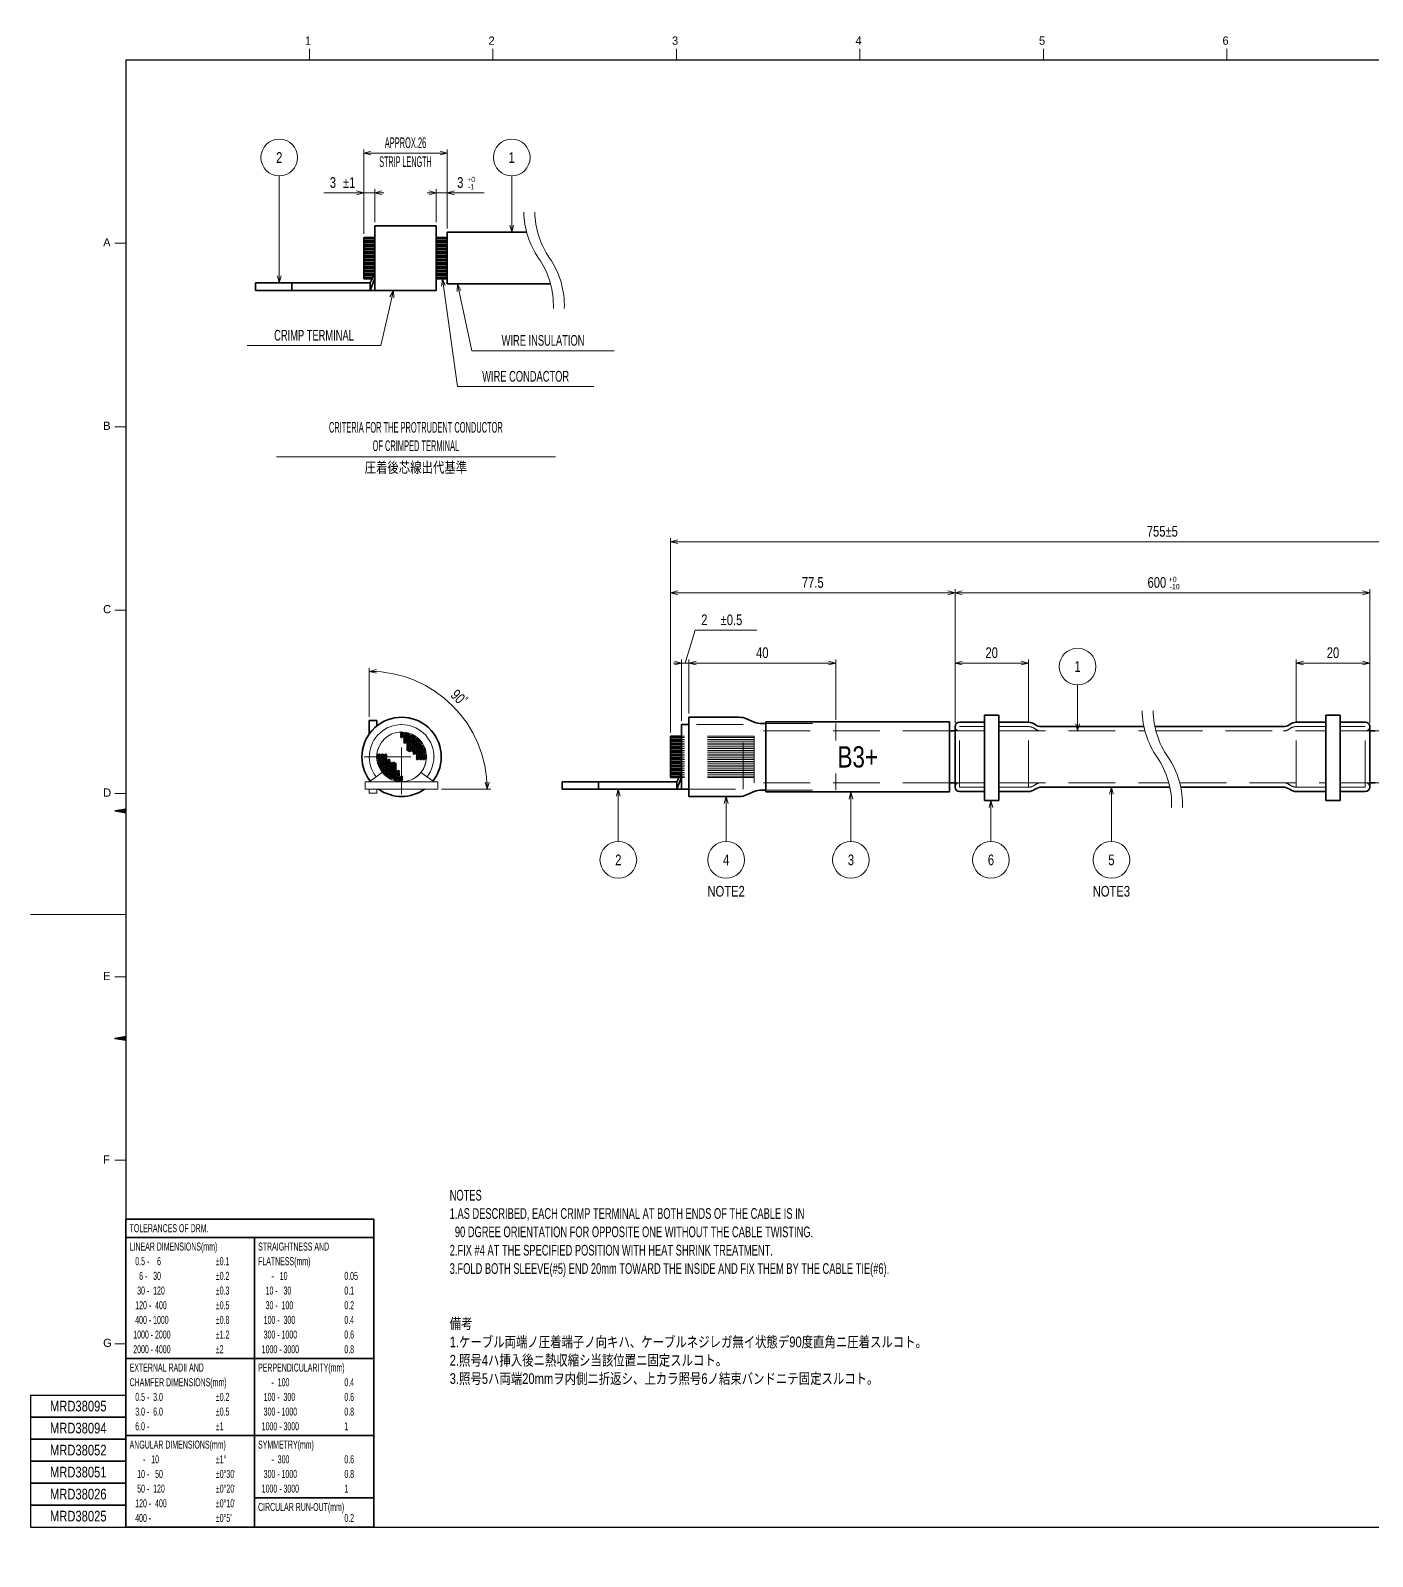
# Model space of a CAD drawing. Header units: millimetres. Extents: x 7 to 587, y 2 to 418.
# Drawn here: x 7 to 372.7, y 2 to 418 of the extents above; entities that cross this region are included whole.
import ezdxf
from ezdxf.enums import TextEntityAlignment as Align

# ---------------------------------------------------------------- set-up
doc = ezdxf.new("R2010")
doc.units = ezdxf.units.MM
doc.linetypes.add('DASHDOT', pattern=[25.3, 12.7, -6.3, 0, -6.3])
doc.linetypes.add('DASHED', pattern=[19, 12.7, -6.3])
for name, color, linetype in [('クロスチューブ', 7, 'Continuous'), ('ケーブル', 7, 'Continuous'), ('バルーン', 7, 'Continuous'), ('ワイヤーマーカ', 7, 'Continuous'), ('収縮チューブ', 7, 'Continuous'), ('図面枠C7M', 7, 'Continuous'), ('寸法', 7, 'Continuous'), ('端子', 7, 'Continuous'), ('表題、部品表', 7, 'Continuous')]:
    doc.layers.add(name, color=color, linetype=linetype)
doc.styles.add('HG丸ｺﾞｼｯｸM-PRO', font='')
doc.styles.get('HG丸ｺﾞｼｯｸM-PRO').set_extended_font_data('HG丸ｺﾞｼｯｸM-PRO')

# ---------------------------------------------------------------- blocks, each defined once
blk = doc.blocks.new('BLKF024')
at = {"layer": '図面枠C7M', "color": 3, "linetype": 'Continuous', "lineweight": 35}
for p, q in [((30.067393, 143.236108), (30.09438, 143.263095)), ((30.188706, 143.216), (30.264271, 143.291564)), ((30.310019, 143.195891), (30.434161, 143.320033)), ((30.431331, 143.175782), (30.604052, 143.348503)), ((30.552644, 143.155673), (30.773942, 143.376972)), ((30.673956, 143.135565), (30.943833, 143.405441)), ((30.795269, 143.115456), (31.113723, 143.43391)), ((30.916582, 143.095347), (31.283614, 143.462379)), ((31.037894, 143.075238), (31.453504, 143.490848)), ((31.159207, 143.05513), (31.623395, 143.519317)), ((31.280519, 143.035021), (31.793285, 143.547787)), ((31.401832, 143.014912), (31.963176, 143.576256)), ((31.523145, 142.994803), (32.133066, 143.604725)), ((31.644457, 142.974695), (32.302957, 143.633194)), ((31.76577, 142.954586), (32.472847, 143.661663)), ((31.887082, 142.934477), (32.642738, 143.690132)), ((32.008395, 142.914368), (32.812628, 143.718601)), ((32.129708, 142.894259), (32.982519, 143.747071)), ((32.25102, 142.874151), (33, 143.62313)), ((32.372333, 142.854042), (33, 143.481709)), ((32.493645, 142.833933), (33, 143.340288)), ((32.614958, 142.813824), (33, 143.198866)), ((32.736271, 142.793716), (33, 143.057445)), ((32.857583, 142.773607), (33, 142.916024)), ((32.978896, 142.753498), (33, 142.774602))]:
    blk.add_line(p, q, dxfattribs=at)
blk = doc.blocks.new('BLKF025')
at = {"layer": '図面枠C7M', "color": 3, "linetype": 'Continuous', "lineweight": 35}
for p, q in [((30.067393, 205.236108), (30.09438, 205.263095)), ((30.188706, 205.216), (30.264271, 205.291564)), ((30.310019, 205.195891), (30.434161, 205.320033)), ((30.431331, 205.175782), (30.604052, 205.348503)), ((30.552644, 205.155673), (30.773942, 205.376972)), ((30.673956, 205.135565), (30.943833, 205.405441)), ((30.795269, 205.115456), (31.113723, 205.43391)), ((30.916582, 205.095347), (31.283614, 205.462379)), ((31.037894, 205.075238), (31.453504, 205.490848)), ((31.159207, 205.05513), (31.623395, 205.519317)), ((31.280519, 205.035021), (31.793285, 205.547787)), ((31.401832, 205.014912), (31.963176, 205.576256)), ((31.523145, 204.994803), (32.133066, 205.604725)), ((31.644457, 204.974695), (32.302957, 205.633194)), ((31.76577, 204.954586), (32.472847, 205.661663)), ((31.887082, 204.934477), (32.642738, 205.690132)), ((32.008395, 204.914368), (32.812628, 205.718601)), ((32.129708, 204.894259), (32.982519, 205.747071)), ((32.25102, 204.874151), (33, 205.62313)), ((32.372333, 204.854042), (33, 205.481709)), ((32.493645, 204.833933), (33, 205.340288)), ((32.614958, 204.813824), (33, 205.198866)), ((32.736271, 204.793716), (33, 205.057445)), ((32.857583, 204.773607), (33, 204.916024)), ((32.978896, 204.753498), (33, 204.774602))]:
    blk.add_line(p, q, dxfattribs=at)
blk = doc.blocks.new('BLKF026')
at = {"layer": '図面枠C7M', "color": 4, "linetype": 'Continuous', "lineweight": 13}
for p, q in [((519.749617, 49.41693), (520.269705, 49.937017)), ((519.830546, 49.63928), (520.248506, 50.05724)), ((519.911475, 49.861631), (520.227307, 50.177463)), ((519.992404, 50.083981), (520.206109, 50.297686)), ((520.073333, 50.306331), (520.18491, 50.417909)), ((520.154262, 50.528681), (520.163712, 50.538131)), ((518.157871, 44.996757), (520.693675, 47.532561)), ((518.211969, 45.192276), (520.672477, 47.652784)), ((518.292898, 45.414626), (520.651278, 47.773006)), ((518.299292, 44.996757), (520.714874, 47.412338)), ((518.373827, 45.636976), (520.63008, 47.893229)), ((518.440714, 44.996757), (520.736072, 47.292115)), ((518.454756, 45.859327), (520.608881, 48.013452)), ((518.535684, 46.081677), (520.587682, 48.133675)), ((518.582135, 44.996757), (520.757271, 47.171892)), ((518.616613, 46.304027), (520.566484, 48.253898)), ((518.697542, 46.526377), (520.545285, 48.374121)), ((518.723556, 44.996757), (520.778469, 47.051669)), ((518.778471, 46.748727), (520.524087, 48.494343)), ((518.8594, 46.971078), (520.502888, 48.614566)), ((518.864978, 44.996757), (520.799668, 46.931447)), ((518.940329, 47.193428), (520.48169, 48.734789)), ((519.006399, 44.996757), (520.820866, 46.811224)), ((519.021258, 47.415778), (520.460491, 48.855012)), ((519.102186, 47.638128), (520.439293, 48.975235)), ((519.147821, 44.996757), (520.842065, 46.691001)), ((519.183115, 47.860479), (520.418094, 49.095457)), ((519.264044, 48.082829), (520.396896, 49.21568)), ((519.289242, 44.996757), (520.863263, 46.570778)), ((519.344973, 48.305179), (520.375697, 49.335903)), ((519.425902, 48.527529), (520.354499, 49.456126)), ((519.430663, 44.996757), (520.884462, 46.450555)), ((519.506831, 48.749879), (520.3333, 49.576349)), ((519.572085, 44.996757), (520.90566, 46.330332)), ((519.58776, 48.97223), (520.312102, 49.696572)), ((519.668689, 49.19458), (520.290903, 49.816794)), ((519.713506, 44.996757), (520.926859, 46.21011)), ((519.854927, 44.996757), (520.948057, 46.089887)), ((519.996349, 44.996757), (520.969256, 45.969664)), ((520.13777, 44.996757), (520.990455, 45.849441)), ((520.279191, 44.996757), (521.011653, 45.729218)), ((520.420613, 44.996757), (521.032852, 45.608995)), ((520.562034, 44.996757), (521.05405, 45.488773)), ((520.703455, 44.996757), (521.075249, 45.36855)), ((520.844877, 44.996757), (521.096447, 45.248327)), ((520.986298, 44.996757), (521.117646, 45.128104)), ((521.12772, 44.996757), (521.138844, 45.007881))]:
    blk.add_line(p, q, dxfattribs=at)
blk = doc.blocks.new('BLKF023')
at = {"layer": '図面枠C7M', "color": 4, "linetype": 'Continuous', "lineweight": 13}
for p, q in [((426, 410), (426, 418)), ((83, 413), (83, 410)), ((133, 413), (133, 410)), ((183, 413), (183, 410)), ((233, 413), (233, 410)), ((283, 413), (283, 410)), ((333, 413), (333, 410)), ((383, 413), (383, 410)), ((433, 413), (433, 410)), ((483, 413), (483, 410)), ((533, 413), (533, 410)), ((585, 393), (587, 393)), ((585, 386), (587, 386)), ((585, 379), (587, 379)), ((585, 372), (587, 372)), ((585, 365), (587, 365)), ((30, 360), (33, 360)), ((585, 358), (587, 358)), ((585, 351), (587, 351)), ((585, 344), (587, 344)), ((585, 337), (587, 337)), ((585, 330), (587, 330)), ((585, 323), (587, 323)), ((585, 316), (587, 316)), ((30, 310), (33, 310)), ((585, 309), (587, 309)), ((585, 302), (587, 302)), ((585, 295), (587, 295)), ((585, 288), (587, 288)), ((585, 281), (587, 281)), ((585, 274), (587, 274)), ((585, 267), (587, 267)), ((30, 260), (33, 260)), ((587, 260), (585, 260)), ((585, 253), (587, 253)), ((585, 246), (587, 246)), ((585, 239), (587, 239)), ((585, 232), (587, 232)), ((585, 225), (587, 225)), ((585, 218), (587, 218)), ((30, 210), (33, 210)), ((585, 211), (587, 211)), ((585, 204), (587, 204)), ((585, 197), (587, 197)), ((585, 190), (587, 190)), ((585, 183), (587, 183)), ((7, 177), (33, 177)), ((585, 176), (587, 176)), ((585, 169), (587, 169)), ((30, 160), (33, 160)), ((585, 162), (587, 162)), ((585, 155), (587, 155)), ((585, 148), (587, 148)), ((585, 141), (587, 141)), ((585, 134), (587, 134)), ((585, 127), (587, 127)), ((30, 110), (33, 110)), ((30, 60), (33, 60))]:
    blk.add_line(p, q, dxfattribs=at)
at = {"layer": '図面枠C7M', "color": 2, "linetype": 'Continuous', "lineweight": 25}
for p, q in [((33, 410), (587, 410)), ((33, 410), (33, 10)), ((587, 410), (587, 10)), ((7, 46), (7, 10)), ((7, 46), (33, 46)), ((7, 10), (587, 10))]:
    blk.add_line(p, q, dxfattribs=at)
at = {"layer": '図面枠C7M', "color": 3, "linetype": 'Continuous', "lineweight": 35}
for p, q in [((33, 205.75), (30, 205.25)), ((30, 205.25), (33, 204.75)), ((33, 143.75), (30, 143.25)), ((30, 143.25), (33, 142.75)), ((587, 111), (585, 111)), ((587, 106), (585, 106)), ((587, 101), (585, 101)), ((587, 96), (585, 96)), ((587, 91), (585, 91)), ((587, 86), (585, 86)), ((587, 81), (585, 81)), ((451, 76), (587, 76)), ((451, 76), (451, 10)), ((464, 56), (464, 76)), ((484, 56), (484, 76)), ((567, 56), (567, 76)), ((577, 56), (577, 76)), ((451, 71), (587, 71)), ((451, 66), (587, 66)), ((451, 61), (587, 61)), ((451, 56), (587, 56)), ((483, 56), (483, 25)), ((515, 56), (515, 10)), ((467.01, 51.56), (467.01, 46.69)), ((518.14, 45), (520.16, 50.55)), ((521.14, 45), (520.16, 50.55)), ((520.84, 52.4), (521.23, 53.5)), ((522.14, 45), (520.84, 52.4)), ((521.23, 53.5), (523.64, 53.5)), ((525.14, 45), (523.64, 53.5)), ((525.18, 53.5), (524.82, 52.51)), ((526.14, 45), (524.82, 52.51)), ((525.18, 53.5), (527.64, 53.5)), ((529.14, 45), (527.64, 53.5)), ((451, 46), (515, 46)), ((515, 42), (587, 42)), ((518.14, 45), (521.14, 45)), ((522.14, 45), (525.14, 45)), ((526.14, 45), (529.14, 45)), ((7, 40), (33, 40)), ((7, 34), (33, 34)), ((451, 36), (515, 36)), ((483, 30.5), (515, 30.5)), ((515, 33), (587, 33)), ((7, 28), (33, 28)), ((451, 25), (587, 25)), ((7, 22), (33, 22)), ((7, 16), (33, 16)), ((426, 2), (426, 10))]:
    blk.add_line(p, q, dxfattribs=at)
for name in ['BLKF025', 'BLKF024']:
    blk.add_blockref(name, (0, 0), dxfattribs=at)
at = {"layer": '図面枠C7M', "color": 4, "linetype": 'Continuous', "lineweight": 13}
blk.add_blockref('BLKF026', (0, 0), dxfattribs=at)
at = {"layer": '図面枠C7M', "color": 4, "linetype": 'Continuous', "lineweight": 13, "style": 'HG丸ｺﾞｼｯｸM-PRO'}
for s, height, width, p in [('1', 2.25, 1.003994, (81.79, 413.45)), ('2', 2.25, 1.003994, (131.79, 413.45)), ('3', 2.25, 1.003994, (181.79, 413.45)), ('4', 2.25, 1.003994, (231.79, 413.45)), ('5', 2.25, 1.003994, (281.79, 413.45)), ('6', 2.25, 1.003994, (331.79, 413.45)), ('7', 2.25, 1.003994, (381.79, 413.45)), ('8', 2.25, 1.003994, (431.8, 413.45)), ('9', 2.25, 1.003994, (481.8, 413.45)), ('10', 2.255, 1.003994, (530.4, 413.45)), ('A', 2.25, 1.002405, (26.79, 358.45)), ('B', 2.25, 1.004704, (26.79, 308.45)), ('D', 2.25, 1.002334, (26.79, 208.45)), ('E', 2.25, 1.001589, (26.79, 158.45)), ('F', 2.25, 0.998986, (26.79, 108.45)), ('G', 2.25, 1.003714, (26.79, 58.45))]:
    blk.add_text(s, height=height, dxfattribs=dict(at, width=width)).set_placement(p, align=Align.BOTTOM_LEFT)
at = {"layer": '図面枠C7M', "color": 3, "linetype": 'Continuous', "lineweight": 35, "style": 'HG丸ｺﾞｼｯｸM-PRO', "width": 1.001214}
blk.add_text('C', height=2.25, dxfattribs=at).set_placement((26.79, 258.45), align=Align.BOTTOM_LEFT)
at = {"layer": '図面枠C7M', "color": 4, "linetype": 'Continuous', "lineweight": 13, "style": 'HG丸ｺﾞｼｯｸM-PRO'}
for s, height, width, p in [('記号SYM.', 2.182, 0.69227, (458.03, 58.49)), ('日付 DATE', 2.182, 0.692507, (473.87, 58.58)), ('変更  REVISIONS', 2.5455, 0.887352, (528.85, 58.72)), ('変更者', 2.545, 0.887717, (572, 58.5)), ('承認者', 2.545, 0.887717, (582, 58.5)), ('承認 APPROVED', 2.1818, 0.863151, (465.21, 53.54)), ('調査 CHECKED', 2.182, 0.863174, (496.34, 53.67)), ('設計 DESIGNED', 2.1818, 0.862613, (465.61, 43.51)), ('製図 DRAWN', 2.182, 0.863099, (493.7, 43.65)), ('名称 TITLE', 2.182, 0.862489, (525.93, 39.77)), ('尺度 SCALE', 2.182, 0.862581, (461.78, 33.49)), ('日付 DATE', 1.818, 0.618255, (489.88, 33.09)), ('質量 WEIGHT', 1.818, 0.618812, (491.46, 27.55)), ('製番 PRD.NO.', 2.182, 0.863299, (464.29, 22.41)), ('図番 DRG.NO.', 2.182, 0.863083, (528.44, 22.73))]:
    blk.add_text(s, height=height, dxfattribs=dict(at, width=width)).set_placement(p, align=Align.MIDDLE_CENTER)
at = {"layer": '図面枠C7M', "color": 2, "linetype": 'Continuous', "lineweight": 25, "style": 'HG丸ｺﾞｼｯｸM-PRO', "width": 1.206081}
blk.add_text('森尾電機株式会社', height=4, dxfattribs=at).set_placement((558.72, 51.43), align=Align.MIDDLE_CENTER)
at = {"layer": '図面枠C7M', "color": 3, "linetype": 'Continuous', "lineweight": 35, "style": 'HG丸ｺﾞｼｯｸM-PRO', "width": 0.652197}
blk.add_text('MORIO DENKI CO., LTD.', height=2.9091, dxfattribs=at).set_placement((559.38, 45.36), align=Align.MIDDLE_CENTER)
blk = doc.blocks.new('BLKF028')
at = {"layer": 'クロスチューブ', "color": 3, "linetype": 'Continuous', "lineweight": 35}
for p, q in [((270.87, 231.32), (266.93, 231.32)), ((266.93, 231.32), (266.93, 208.13)), ((270.87, 208.13), (270.87, 231.32)), ((266.93, 208.13), (270.87, 208.13))]:
    blk.add_line(p, q, dxfattribs=at)
blk = doc.blocks.new('FXTIP_ARROW_S')
at = {"color": 0, "linetype": 'Continuous', "lineweight": -2}
for q in [(-1, 0), (-0.97, 0.26), (-0.97, -0.26)]:
    blk.add_line((0, 0), q, dxfattribs=at)
blk = doc.blocks.new('FXTIP_ARROW_E')
at = {"color": 0, "linetype": 'Continuous', "lineweight": -2}
for q in [(-1, 0), (-0.97, 0.26), (-0.97, -0.26)]:
    blk.add_line((0, 0), q, dxfattribs=at)
blk = doc.blocks.new('BLKF029')
at = {"layer": 'クロスチューブ', "color": 3, "linetype": 'Continuous', "lineweight": 35}
for p, q in [((359.93, 231.32), (363.87, 231.32)), ((359.93, 208.13), (359.93, 231.32)), ((363.87, 231.32), (363.87, 208.13)), ((363.87, 208.13), (359.93, 208.13))]:
    blk.add_line(p, q, dxfattribs=at)
blk = doc.blocks.new('BLKF032')
at = {"layer": 'ワイヤーマーカ', "color": 3, "linetype": 'Continuous', "lineweight": 35}
for p, q in [((207.4, 229.54), (207.4, 210.44)), ((257.4, 229.54), (207.4, 229.54)), ((257.4, 210.44), (257.4, 229.54)), ((257.4, 210.44), (207.4, 210.44))]:
    blk.add_line(p, q, dxfattribs=at)
at = {"layer": 'ワイヤーマーカ', "color": 3, "linetype": 'Continuous', "lineweight": 35, "style": 'HG丸ｺﾞｼｯｸM-PRO', "width": 0.782774}
blk.add_text('B3+', height=5.818, dxfattribs=at).set_placement((232.4, 219.99), align=Align.MIDDLE_CENTER)
blk = doc.blocks.new('BLKF033')
at = {"layer": '端子', "color": 3, "linetype": 'Continuous', "lineweight": 35}
for p, q in [((184.4, 211.19), (184.4, 228.79)), ((186.4, 228.79), (184.4, 228.79)), ((151.89, 211.19), (151.89, 213.22)), ((151.89, 213.22), (183.13, 213.22)), ((161.8, 211.19), (161.8, 213.22)), ((184.4, 215.76), (183.13, 213.22)), ((184.4, 214.49), (183.13, 211.19)), ((183.13, 211.19), (183.13, 213.22)), ((151.89, 211.19), (186.4, 211.19))]:
    blk.add_line(p, q, dxfattribs=at)
at = {"layer": '端子', "color": 4, "linetype": 'DASHED', "lineweight": 13}
for p, q in [((201.17, 228.79), (186.4, 228.79)), ((201.17, 211.19), (201.17, 228.79)), ((186.4, 211.19), (201.17, 211.19))]:
    blk.add_line(p, q, dxfattribs=at)
blk = doc.blocks.new('BLKF034')
at = {"layer": '収縮チューブ', "color": 3, "linetype": 'Continuous', "lineweight": 35}
for p, q in [((186.4, 209.19), (186.4, 230.79)), ((186.4, 230.79), (200.12, 230.79)), ((202.12, 230.37), (204.21, 229.46)), ((206.21, 229.04), (207.4, 229.04)), ((186.4, 209.19), (200.12, 209.19)), ((202.12, 209.61), (204.21, 210.52)), ((206.21, 210.94), (207.4, 210.94))]:
    blk.add_line(p, q, dxfattribs=at)
at = {"layer": '収縮チューブ', "color": 4, "linetype": 'DASHED', "lineweight": 13}
for p, q in [((207.4, 229.04), (226.4, 229.04)), ((226.4, 224.49), (226.4, 229.04)), ((226.4, 210.94), (226.4, 215.49)), ((207.4, 210.94), (226.4, 210.94))]:
    blk.add_line(p, q, dxfattribs=at)
at = {"layer": '収縮チューブ', "color": 3, "linetype": 'Continuous', "lineweight": 35}
for centre, start, end in [((200.12, 225.79), 66.3574, 90), ((206.21, 234.04), 246.3574, 270), ((200.12, 214.19), 270, 293.6426), ((206.21, 205.94), 90, 113.6426)]:
    blk.add_arc(centre, 5, start, end, dxfattribs=at)
blk = doc.blocks.new('BLKF038')
at = {"layer": '端子', "color": 4, "linetype": 'Continuous', "lineweight": 13}
for p, q in [((118.01, 213.22), (98.2, 213.22)), ((98.2, 211.19), (98.2, 213.22)), ((102.82, 215.76), (99.24, 213.22)), ((113.39, 215.76), (116.97, 213.22)), ((118.01, 211.19), (118.01, 213.22)), ((118.01, 211.19), (98.2, 211.19))]:
    blk.add_line(p, q, dxfattribs=at)
blk.add_circle((108.11, 219.99), 6.77, dxfattribs=at)
blk.add_arc((108.11, 219.99), 8.8, 322.1005, 217.8995, dxfattribs=at)
blk = doc.blocks.new('BLKF039')
at = {"layer": '端子', "color": 3, "linetype": 'Continuous', "lineweight": 35}
for p, q in [((99.31, 229.89), (101.34, 229.89)), ((99.31, 226.25), (99.31, 229.89)), ((101.34, 228.4), (101.34, 229.89)), ((101.54, 228.56), (101.34, 228.85))]:
    blk.add_line(p, q, dxfattribs=at)
at = {"layer": '端子', "color": 4, "linetype": 'Continuous', "lineweight": 13}
for p, q in [((99.31, 213.26), (99.31, 213.73)), ((99.31, 210.08), (99.31, 211.19)), ((99.31, 210.08), (101.34, 210.08)), ((101.34, 210.08), (101.34, 211.13))]:
    blk.add_line(p, q, dxfattribs=at)
at = {"layer": '端子', "color": 4, "linetype": 'DASHED', "lineweight": 13}
blk.add_circle((108.11, 219.99), 6.77, dxfattribs=at)
blk = doc.blocks.new('BLKF040')
at = {"layer": '端子', "color": 3, "linetype": 'Continuous', "lineweight": 35}
for p, q in [((100.79, 347.15), (100.79, 364.75)), ((117.55, 364.75), (100.79, 364.75)), ((117.55, 347.15), (117.55, 364.75)), ((100.79, 351.72), (99.52, 349.18)), ((100.79, 350.45), (99.52, 347.15)), ((68.27, 347.15), (68.27, 349.18)), ((68.27, 349.18), (99.52, 349.18)), ((68.27, 347.15), (117.55, 347.15)), ((78.18, 347.15), (78.18, 349.18)), ((99.52, 347.15), (99.52, 349.18))]:
    blk.add_line(p, q, dxfattribs=at)
blk = doc.blocks.new('BLKF055')
at = {"layer": 'ケーブル', "color": 3, "linetype": 'Continuous', "lineweight": 35}
for p, q in [((181.4, 214.34), (181.4, 225.64)), ((184.4, 225.64), (181.4, 225.64)), ((184.4, 225.24), (181.4, 225.24)), ((184.4, 224.74), (181.4, 224.74)), ((258.9, 227.04), (257.4, 227.04)), ((371.9, 227.04), (373.4, 227.04)), ((446.4, 225.64), (449.4, 225.64)), ((446.4, 225.24), (449.4, 225.24)), ((446.4, 224.74), (449.4, 224.74)), ((449.4, 214.34), (449.4, 225.64)), ((184.4, 224.24), (181.4, 224.24)), ((184.4, 223.74), (181.4, 223.74)), ((184.4, 223.24), (181.4, 223.24)), ((184.4, 222.74), (181.4, 222.74)), ((184.4, 222.24), (181.4, 222.24)), ((184.4, 221.74), (181.4, 221.74)), ((184.4, 221.24), (181.4, 221.24)), ((184.4, 220.74), (181.4, 220.74)), ((446.4, 224.24), (449.4, 224.24)), ((446.4, 223.74), (449.4, 223.74)), ((446.4, 223.24), (449.4, 223.24)), ((446.4, 222.74), (449.4, 222.74)), ((446.4, 222.24), (449.4, 222.24)), ((446.4, 221.74), (449.4, 221.74)), ((446.4, 221.24), (449.4, 221.24)), ((446.4, 220.74), (449.4, 220.74)), ((184.4, 220.24), (181.4, 220.24)), ((184.4, 219.74), (181.4, 219.74)), ((184.4, 219.24), (181.4, 219.24)), ((184.4, 218.74), (181.4, 218.74)), ((184.4, 218.24), (181.4, 218.24)), ((184.4, 217.74), (181.4, 217.74)), ((184.4, 217.24), (181.4, 217.24)), ((184.4, 216.74), (181.4, 216.74)), ((446.4, 220.24), (449.4, 220.24)), ((446.4, 219.74), (449.4, 219.74)), ((446.4, 219.24), (449.4, 219.24)), ((446.4, 218.74), (449.4, 218.74)), ((446.4, 218.24), (449.4, 218.24)), ((446.4, 217.74), (449.4, 217.74)), ((446.4, 217.24), (449.4, 217.24)), ((446.4, 216.74), (449.4, 216.74)), ((184.4, 216.24), (181.4, 216.24)), ((184.4, 215.74), (181.4, 215.74)), ((184.4, 215.24), (181.4, 215.24)), ((184.4, 214.74), (181.4, 214.74)), ((183.69, 214.34), (181.4, 214.34)), ((258.9, 212.94), (257.4, 212.94)), ((371.9, 212.94), (373.4, 212.94)), ((446.4, 216.24), (449.4, 216.24)), ((446.4, 215.74), (449.4, 215.74)), ((446.4, 215.24), (449.4, 215.24)), ((446.4, 214.74), (449.4, 214.74)), ((446.4, 214.34), (449.4, 214.34))]:
    blk.add_line(p, q, dxfattribs=at)
at = {"layer": 'ケーブル', "color": 4, "linetype": 'DASHED', "lineweight": 13}
for p, q in [((204.17, 225.64), (184.4, 225.64)), ((204.17, 225.24), (184.4, 225.24)), ((204.17, 224.74), (184.4, 224.74)), ((204.17, 212.94), (204.17, 227.04)), ((257.4, 227.04), (204.17, 227.04)), ((258.9, 227.04), (266.93, 227.04)), ((270.87, 227.04), (310.65, 227.04)), ((313.64, 227.04), (359.93, 227.04)), ((371.9, 227.04), (363.87, 227.04)), ((373.4, 227.04), (426.64, 227.04)), ((426.64, 212.94), (426.64, 227.04)), ((426.64, 225.64), (446.4, 225.64)), ((426.64, 225.24), (446.4, 225.24)), ((426.64, 224.74), (446.4, 224.74)), ((204.17, 224.24), (184.4, 224.24)), ((204.17, 223.74), (184.4, 223.74)), ((204.17, 223.24), (184.4, 223.24)), ((204.17, 222.74), (184.4, 222.74)), ((204.17, 222.24), (184.4, 222.24)), ((204.17, 221.74), (184.4, 221.74)), ((204.17, 221.24), (184.4, 221.24)), ((204.17, 220.74), (184.4, 220.74)), ((426.64, 224.24), (446.4, 224.24)), ((426.64, 223.74), (446.4, 223.74)), ((426.64, 223.24), (446.4, 223.24)), ((426.64, 222.74), (446.4, 222.74)), ((426.64, 222.24), (446.4, 222.24)), ((426.64, 221.74), (446.4, 221.74)), ((426.64, 221.24), (446.4, 221.24)), ((426.64, 220.74), (446.4, 220.74)), ((204.17, 220.24), (184.4, 220.24)), ((204.17, 219.74), (184.4, 219.74)), ((204.17, 219.24), (184.4, 219.24)), ((204.17, 218.74), (184.4, 218.74)), ((204.17, 218.24), (184.4, 218.24)), ((204.17, 217.74), (184.4, 217.74)), ((204.17, 217.24), (184.4, 217.24)), ((204.17, 216.74), (184.4, 216.74)), ((426.64, 220.24), (446.4, 220.24)), ((426.64, 219.74), (446.4, 219.74)), ((426.64, 219.24), (446.4, 219.24)), ((426.64, 218.74), (446.4, 218.74)), ((426.64, 218.24), (446.4, 218.24)), ((426.64, 217.74), (446.4, 217.74)), ((426.64, 217.24), (446.4, 217.24)), ((426.64, 216.74), (446.4, 216.74)), ((204.17, 214.34), (183.69, 214.34)), ((204.17, 216.24), (184.4, 216.24)), ((204.17, 215.74), (184.4, 215.74)), ((204.17, 215.24), (184.4, 215.24)), ((204.17, 214.74), (184.4, 214.74)), ((257.4, 212.94), (204.17, 212.94)), ((258.9, 212.94), (266.93, 212.94)), ((270.87, 212.94), (317.16, 212.94)), ((320.15, 212.94), (359.93, 212.94)), ((371.9, 212.94), (363.87, 212.94)), ((373.4, 212.94), (426.64, 212.94)), ((426.64, 216.24), (446.4, 216.24)), ((426.64, 215.74), (446.4, 215.74)), ((426.64, 215.24), (446.4, 215.24)), ((426.64, 214.74), (446.4, 214.74)), ((426.64, 214.34), (446.4, 214.34))]:
    blk.add_line(p, q, dxfattribs=at)
blk = doc.blocks.new('BLKF056')
at = {"layer": '図面枠C7M', "color": 3, "linetype": 'Continuous', "lineweight": 35}
for p, q in [((33, 94), (100.5, 94)), ((33, 94), (33, 10)), ((100.5, 10), (100.5, 94)), ((33, 89), (100.5, 89)), ((68, 10), (68, 89)), ((33, 56), (68, 56)), ((68, 56), (100.5, 56)), ((33, 35), (68, 35)), ((68, 35), (100.5, 35)), ((68, 18), (100.5, 18)), ((33, 10), (100.5, 10))]:
    blk.add_line(p, q, dxfattribs=at)
at = {"layer": '図面枠C7M', "color": 4, "linetype": 'Continuous', "lineweight": 13, "style": 'HG丸ｺﾞｼｯｸM-PRO'}
for s, height, width, p in [('TOLERANCES OF DRM.', 2.1818, 0.522208, (34, 91.5)), ('LINEAR DIMENSIONS(mm)', 2.1818, 0.521664, (34, 86.5)), ('STRAIGHTNESS AND', 2.1818, 0.521949, (69, 86.5)), (' 0.5 -    6', 2.1818, 0.524049, (35, 82.5)), ('±0.1', 2.182, 0.52198, (57.5, 82.5)), ('FLATNESS(mm)', 2.1818, 0.521994, (69, 82.5)), ('   6 -   30', 2.1818, 0.52397, (35, 78.5)), ('±0.2', 2.182, 0.52198, (57.5, 78.5)), ('     -   10', 2.1818, 0.524651, (70, 78.5)), ('0.05', 2.182, 0.52205, (92.5, 78.5)), ('  30 -  120', 2.1818, 0.522893, (35, 74.5)), ('±0.3', 2.182, 0.52198, (57.5, 74.5)), ('  10 -   30', 2.1818, 0.523391, (70, 74.5)), ('0.1', 2.182, 0.522424, (92.5, 74.5)), (' 120 -  400', 2.1818, 0.52246, (35, 70.5)), ('±0.5', 2.182, 0.52198, (57.5, 70.5)), ('  30 -  100', 2.1818, 0.522893, (70, 70.5)), ('0.2', 2.182, 0.522424, (92.5, 70.5)), (' 400 - 1000', 2.1818, 0.52208, (35, 66.5)), ('±0.8', 2.182, 0.52198, (57.5, 66.5)), (' 100 -  300', 2.1818, 0.52246, (70, 66.5)), ('0.4', 2.182, 0.522424, (92.5, 66.5)), ('1000 - 2000', 2.1818, 0.521744, (35, 62.5)), ('±1.2', 2.182, 0.52198, (57.5, 62.5)), (' 300 - 1000', 2.1818, 0.52208, (70, 62.5)), ('0.6', 2.182, 0.522424, (92.5, 62.5)), ('2000 - 4000', 2.1818, 0.521744, (35, 58.5)), ('±2', 2.182, 0.521216, (57.5, 58.5)), ('1000 - 3000', 2.1818, 0.521744, (70, 58.5)), ('0.8', 2.182, 0.522424, (92.5, 58.5)), ('EXTERNAL RADII AND', 2.1818, 0.522426, (34, 53.5)), ('PERPENDICULARITY(mm)', 2.1818, 0.521822, (69, 53.5)), ('CHAMFER DIMENSIONS(mm)', 2.1818, 0.521615, (34, 49.5)), ('     -  100', 2.1818, 0.52397, (70, 49.5)), ('0.4', 2.182, 0.522424, (92.5, 49.5)), (' 0.5 -  3.0', 2.1818, 0.523514, (35, 45.5)), ('±0.2', 2.182, 0.52198, (57.5, 45.5)), (' 100 -  300', 2.1818, 0.52246, (70, 45.5)), ('0.6', 2.182, 0.522424, (92.5, 45.5)), (' 3.0 -  6.0', 2.1818, 0.523514, (35, 41.5)), ('±0.5', 2.182, 0.52198, (57.5, 41.5)), (' 300 - 1000', 2.1818, 0.52208, (70, 41.5)), ('0.8', 2.182, 0.522424, (92.5, 41.5)), (' 6.0 -', 2.182, 0.523279, (35, 37.5)), ('±1', 2.182, 0.521216, (57.5, 37.5)), ('1000 - 3000', 2.1818, 0.521744, (70, 37.5)), ('1', 2.18, 0.521199, (92.5, 37.5)), ('ANGULAR DIMENSIONS(mm)', 2.1818, 0.521887, (34, 32.5)), ('SYMMETRY(mm)', 2.1818, 0.521222, (69, 32.5)), ('     -   10', 2.1818, 0.524651, (35, 28.5)), ('±1°', 2.182, 0.52122, (57.5, 28.5)), ('     -  300', 2.1818, 0.52397, (70, 28.5)), ('0.6', 2.182, 0.522424, (92.5, 28.5)), ('  10 -   50', 2.1818, 0.523391, (35, 24.5)), ("±0°30'", 2.182, 0.521679, (57.5, 24.5)), (' 300 - 1000', 2.1818, 0.52208, (70, 24.5)), ('0.8', 2.182, 0.522424, (92.5, 24.5)), ('  50 -  120', 2.1818, 0.522893, (35, 20.5)), ("±0°20'", 2.182, 0.521679, (57.5, 20.5)), ('1000 - 3000', 2.1818, 0.521744, (70, 20.5)), ('1', 2.18, 0.521199, (92.5, 20.5)), (' 120 -  400', 2.1818, 0.52246, (35, 16.5)), ("±0°10'", 2.182, 0.521679, (57.5, 16.5)), ('CIRCULAR RUN-OUT(mm)', 2.1818, 0.521639, (69, 15.5)), (' 400 -', 2.182, 0.52234, (35, 12.5)), ("±0°5'", 2.182, 0.521776, (57.5, 12.5)), ('0.2', 2.182, 0.522424, (92.5, 12.5))]:
    blk.add_text(s, height=height, dxfattribs=dict(at, width=width)).set_placement(p, align=Align.MIDDLE_LEFT)

msp = doc.modelspace()

# ---------------------------------------------------------------- linework, layer by layer
at = {"layer": 'クロスチューブ', "color": 3, "linetype": 'Continuous', "lineweight": 35}
for p, q in [((260.1, 229.44), (266.93, 229.44)), ((270.87, 229.44), (278.9, 229.44)), ((359.93, 229.44), (351.9, 229.44)), ((370.7, 229.44), (363.87, 229.44)), ((258.9, 211.74), (258.9, 228.24)), ((282.5, 228.24), (310.36, 228.24)), ((313.35, 228.24), (348.3, 228.24)), ((371.9, 211.74), (371.9, 228.24)), ((260.1, 210.54), (266.93, 210.54)), ((270.87, 210.54), (278.9, 210.54)), ((282.5, 211.74), (317.45, 211.74)), ((320.44, 211.74), (348.3, 211.74)), ((359.93, 210.54), (351.9, 210.54)), ((370.7, 210.54), (363.87, 210.54))]:
    msp.add_line(p, q, dxfattribs=at)
at = {"layer": 'クロスチューブ', "color": 4, "linetype": 'DASHED', "lineweight": 13}
for p, q in [((260.1, 211.74), (260.1, 228.24)), ((266.93, 228.24), (260.1, 228.24)), ((278.9, 228.24), (270.87, 228.24)), ((278.9, 211.74), (278.9, 228.24)), ((351.9, 211.74), (351.9, 228.24)), ((351.9, 228.24), (359.93, 228.24)), ((363.87, 228.24), (370.7, 228.24)), ((370.7, 211.74), (370.7, 228.24)), ((266.93, 211.74), (260.1, 211.74)), ((278.9, 211.74), (270.87, 211.74)), ((351.9, 211.74), (359.93, 211.74)), ((363.87, 211.74), (370.7, 211.74))]:
    msp.add_line(p, q, dxfattribs=at)
at = {"layer": 'クロスチューブ', "color": 4, "linetype": 'Continuous', "lineweight": 13}
for centre, start, end in [((164.12, 368.86), 180.8873, 214.6395), ((167.11, 368.86), 180.8873, 214.6395), ((126.76, 343.04), 357.8136, 34.6395), ((129.75, 343.04), 357.8136, 34.6395), ((332.59, 232.89), 180.8873, 214.6395), ((335.58, 232.89), 180.8873, 214.6395), ((295.22, 207.07), 357.8136, 34.6395), ((298.21, 207.07), 357.8136, 34.6395)]:
    msp.add_arc(centre, 22.71, start, end, dxfattribs=at)
at = {"layer": 'クロスチューブ', "color": 3, "linetype": 'Continuous', "lineweight": 35}
for centre, radius, start, end in [((260.1, 228.24), 1.2, 90, 180), ((278.9, 226.44), 3, 53.1301, 90), ((282.5, 231.24), 3, 233.1301, 270), ((348.3, 231.24), 3, 270, 306.8699), ((351.9, 226.44), 3, 90, 126.8699), ((370.7, 228.24), 1.2, 0, 90), ((260.1, 211.74), 1.2, 180, 270), ((278.9, 213.54), 3, 270, 306.8699), ((282.5, 208.74), 3, 90, 126.8699), ((348.3, 208.74), 3, 53.1301, 90), ((351.9, 213.54), 3, 233.1301, 270), ((370.7, 211.74), 1.2, 270, 0)]:
    msp.add_arc(centre, radius, start, end, dxfattribs=at)
at = {"layer": 'クロスチューブ', "color": 4, "linetype": 'DASHED', "lineweight": 13}
for centre, radius, start, end in [((260.1, 228.24), 1.2, 180, 270), ((278.9, 225.24), 3, 53.1301, 90), ((282.5, 230.04), 3, 233.1301, 270), ((348.3, 230.04), 3, 270, 306.8699), ((351.9, 225.24), 3, 90, 126.8699), ((370.7, 228.24), 1.2, 270, 0), ((260.1, 211.74), 1.2, 90, 180), ((278.9, 214.74), 3, 270, 306.8699), ((282.5, 209.94), 3, 90, 126.8699), ((348.3, 209.94), 3, 53.1301, 90), ((351.9, 214.74), 3, 233.1301, 270), ((370.7, 211.74), 1.2, 0, 90)]:
    msp.add_arc(centre, radius, start, end, dxfattribs=at)
at = {"layer": 'ケーブル', "color": 3, "linetype": 'Continuous', "lineweight": 35}
for p, q in [((120.55, 348.9), (120.55, 363)), ((142.18, 363), (120.55, 363)), ((97.79, 350.3), (97.79, 361.6)), ((100.79, 361.6), (97.79, 361.6)), ((100.79, 361.2), (97.79, 361.2)), ((100.79, 360.7), (97.79, 360.7)), ((100.79, 360.2), (97.79, 360.2)), ((100.79, 359.7), (97.79, 359.7)), ((100.79, 359.2), (97.79, 359.2)), ((100.79, 358.7), (97.79, 358.7)), ((100.79, 358.2), (97.79, 358.2)), ((120.55, 361.6), (117.55, 361.6)), ((120.55, 361.2), (117.55, 361.2)), ((120.55, 360.7), (117.55, 360.7)), ((120.55, 360.2), (117.55, 360.2)), ((120.55, 359.7), (117.55, 359.7)), ((120.55, 359.2), (117.55, 359.2)), ((120.55, 358.7), (117.55, 358.7)), ((120.55, 358.2), (117.55, 358.2)), ((100.79, 357.7), (97.79, 357.7)), ((100.79, 357.2), (97.79, 357.2)), ((100.79, 356.7), (97.79, 356.7)), ((100.79, 356.2), (97.79, 356.2)), ((100.79, 355.7), (97.79, 355.7)), ((100.79, 355.2), (97.79, 355.2)), ((100.79, 354.7), (97.79, 354.7)), ((100.79, 354.2), (97.79, 354.2)), ((100.79, 353.7), (97.79, 353.7)), ((120.55, 357.7), (117.55, 357.7)), ((120.55, 357.2), (117.55, 357.2)), ((120.55, 356.7), (117.55, 356.7)), ((120.55, 356.2), (117.55, 356.2)), ((120.55, 355.7), (117.55, 355.7)), ((120.55, 355.2), (117.55, 355.2)), ((120.55, 354.7), (117.55, 354.7)), ((120.55, 354.2), (117.55, 354.2)), ((120.55, 353.7), (117.55, 353.7)), ((100.79, 353.2), (97.79, 353.2)), ((100.79, 352.7), (97.79, 352.7)), ((100.79, 352.2), (97.79, 352.2)), ((100.79, 351.7), (97.79, 351.7)), ((100.53, 351.2), (97.79, 351.2)), ((100.28, 350.7), (97.79, 350.7)), ((100.08, 350.3), (97.79, 350.3)), ((120.55, 353.2), (117.55, 353.2)), ((120.55, 352.7), (117.55, 352.7)), ((120.55, 352.2), (117.55, 352.2)), ((120.55, 351.7), (117.55, 351.7)), ((120.55, 351.2), (117.55, 351.2)), ((120.55, 350.7), (117.55, 350.7)), ((120.55, 350.3), (117.55, 350.3)), ((148.7, 348.9), (120.55, 348.9))]:
    msp.add_line(p, q, dxfattribs=at)
for centre in [(108.11, 226.49), (108.11, 225.99), (108.11, 225.49), (108.54, 226.24), (108.54, 225.74), (108.97, 225.99), (108.97, 225.49), (108.97, 224.99), (108.97, 224.49), (109.41, 226.24), (109.41, 225.74), (109.41, 225.24), (109.41, 224.74), (109.84, 225.99), (109.84, 225.49), (109.84, 224.99), (109.84, 224.49), (110.27, 225.74), (110.27, 225.24), (110.27, 224.74), (110.71, 225.49), (110.71, 224.99), (110.71, 224.49), (111.14, 225.74), (111.14, 225.24), (111.14, 224.74), (111.57, 225.49), (111.57, 224.99), (111.57, 224.49), (112, 224.74), (112.44, 224.49), (101.61, 220.24), (102.05, 220.49), (102.48, 220.24), (102.91, 220.49), (103.34, 220.24), (103.78, 220.49), (108.97, 223.99), (109.41, 224.24), (109.84, 223.99), (109.84, 223.49), (109.84, 222.99), (109.84, 222.49), (109.84, 221.99), (110.27, 224.24), (110.27, 223.74), (110.27, 223.24), (110.27, 222.74), (110.27, 222.24), (110.27, 221.74), (110.71, 223.99), (110.71, 223.49), (110.71, 222.99), (110.71, 222.49), (110.71, 221.99), (111.14, 224.24), (111.14, 223.74), (111.14, 223.24), (111.14, 222.74), (111.14, 222.24), (111.14, 221.74), (111.57, 223.99), (111.57, 223.49), (111.57, 222.99), (111.57, 222.49), (111.57, 221.99), (111.57, 221.49), (111.57, 220.99), (112, 224.24), (112, 223.74), (112, 223.24), (112, 222.74), (112, 222.24), (112, 221.74), (112, 221.24), (112.44, 223.99), (112.44, 223.49), (112.44, 222.99), (112.44, 222.49), (112.44, 221.99), (112.44, 221.49), (112.44, 220.99), (112.44, 220.49), (112.87, 224.24), (112.87, 223.74), (112.87, 223.24), (112.87, 222.74), (112.87, 222.24), (112.87, 221.74), (112.87, 221.24), (112.87, 220.74), (112.87, 220.24), (113.3, 223.49), (113.3, 222.99), (113.3, 222.49), (113.3, 221.99), (113.3, 221.49), (113.3, 220.99), (113.3, 220.49), (113.74, 222.74), (113.74, 222.24), (113.74, 221.74), (113.74, 221.24), (113.74, 220.74), (113.74, 220.24), (114.17, 221.99), (114.17, 221.49), (114.17, 220.99), (114.17, 220.49), (114.6, 220.24), (101.61, 219.74), (102.05, 219.99), (102.05, 219.49), (102.05, 218.99), (102.05, 218.49), (102.05, 217.99), (102.48, 219.74), (102.48, 219.24), (102.48, 218.74), (102.48, 218.24), (102.48, 217.74), (102.48, 217.24), (102.91, 219.99), (102.91, 219.49), (102.91, 218.99), (102.91, 218.49), (102.91, 217.99), (102.91, 217.49), (102.91, 216.99), (102.91, 216.49), (103.34, 219.74), (103.34, 219.24), (103.34, 218.74), (103.34, 218.24), (103.34, 217.74), (103.34, 217.24), (103.34, 216.74), (103.34, 216.24), (103.78, 219.99), (103.78, 219.49), (103.78, 218.99), (103.78, 218.49), (103.78, 217.99), (103.78, 217.49), (103.78, 216.99), (103.78, 216.49), (104.21, 218.74), (104.21, 218.24), (104.21, 217.74), (104.21, 217.24), (104.21, 216.74), (104.21, 216.24), (104.64, 218.99), (104.64, 218.49), (104.64, 217.99), (104.64, 217.49), (104.64, 216.99), (104.64, 216.49), (105.08, 218.24), (105.08, 217.74), (105.08, 217.24), (105.08, 216.74), (105.08, 216.24), (105.51, 217.99), (105.51, 217.49), (105.51, 216.99), (105.51, 216.49), (105.94, 218.24), (105.94, 217.74), (105.94, 217.24), (105.94, 216.74), (105.94, 216.24), (106.38, 217.99), (106.38, 217.49), (106.38, 216.99), (106.38, 216.49), (112.44, 219.99), (112.44, 219.49), (112.87, 219.74), (113.3, 219.99), (113.3, 219.49), (113.74, 219.74), (114.17, 219.99), (114.17, 219.49), (114.6, 219.74), (103.34, 215.74), (103.78, 215.99), (103.78, 215.49), (104.21, 215.74), (104.21, 215.24), (104.64, 215.99), (104.64, 215.49), (104.64, 214.99), (104.64, 214.49), (105.08, 215.74), (105.08, 215.24), (105.08, 214.74), (105.08, 214.24), (105.51, 215.99), (105.51, 215.49), (105.51, 214.99), (105.51, 214.49), (105.94, 215.74), (105.94, 215.24), (105.94, 214.74), (105.94, 214.24), (106.38, 215.99), (106.38, 215.49), (106.38, 214.99), (106.38, 214.49), (106.38, 213.99), (106.81, 215.74), (106.81, 215.24), (106.81, 214.74), (106.81, 214.24), (106.81, 213.74), (107.24, 215.99), (107.24, 215.49), (107.24, 214.99), (107.24, 214.49), (107.24, 213.99), (107.67, 214.24), (107.67, 213.74), (108.11, 214.49), (108.11, 213.99), (108.11, 213.49)]:
    msp.add_circle(centre, 0.25, dxfattribs=at)
at = {"layer": 'バルーン', "color": 4, "linetype": 'Continuous', "lineweight": 13}
for p, q in [((74.77, 349.18), (74.77, 378.38)), ((138.12, 363), (138.12, 378.38)), ((292.3, 227.04), (292.3, 239.6)), ((167.16, 211.19), (167.16, 196.91)), ((196.54, 209.19), (196.54, 196.91)), ((230.54, 210.44), (230.54, 196.91)), ((268.7, 208.13), (268.7, 196.91)), ((301.52, 211.74), (301.52, 196.91))]:
    msp.add_line(p, q, dxfattribs=at)
for centre in [(74.77, 383.38), (138.12, 383.38), (292.3, 244.6), (167.16, 191.91), (196.54, 191.91), (230.54, 191.91), (268.7, 191.91), (301.52, 191.91)]:
    msp.add_circle(centre, 5, dxfattribs=at)
at = {"layer": '収縮チューブ', "color": 3, "linetype": 'Continuous', "lineweight": 35}
for start, end in [(322.5646, 217.4354), (234.5791, 305.4209)]:
    msp.add_arc((108.11, 219.99), 10.8, start, end, dxfattribs=at)
at = {"layer": '寸法', "color": 4, "linetype": 'Continuous', "lineweight": 13}
for p, q in [((97.79, 362.6), (97.79, 385.59)), ((97.79, 384.59), (120.55, 384.59)), ((120.55, 364), (120.55, 385.59)), ((97.79, 362.6), (97.79, 374.74)), ((100.79, 365.75), (100.79, 374.74)), ((117.55, 365.75), (117.55, 374.74)), ((120.55, 364), (120.55, 374.74)), ((86.91, 373.74), (97.79, 373.74)), ((97.79, 373.74), (100.79, 373.74)), ((100.79, 373.74), (103.29, 373.74)), ((115.05, 373.74), (117.55, 373.74)), ((117.55, 373.74), (120.55, 373.74)), ((120.55, 373.74), (130.58, 373.74)), ((119.24, 350.3), (123.34, 320.91)), ((105.88, 347.15), (102.47, 332.09)), ((123.33, 348.9), (127.28, 330.7)), ((102.47, 332.09), (66.02, 332.09)), ((127.28, 330.7), (166.03, 330.7)), ((123.34, 320.91), (160.48, 320.91)), ((74, 301.82), (150, 301.82)), ((181.4, 226.64), (181.4, 279.65)), ((181.4, 278.65), (449.4, 278.65)), ((181.4, 226.64), (181.4, 265.71)), ((181.4, 264.71), (258.9, 264.71)), ((258.9, 229.24), (258.9, 265.71)), ((258.9, 264.71), (371.9, 264.71)), ((371.9, 229.24), (371.9, 265.71)), ((185.4, 245.56), (188.12, 254.52)), ((188.12, 254.52), (204.92, 254.52)), ((182.23, 245.56), (184.4, 245.56)), ((184.4, 229.79), (184.4, 246.56)), ((184.4, 245.56), (186.4, 245.56)), ((186.4, 231.79), (186.4, 246.56)), ((186.4, 245.56), (226.4, 245.56)), ((226.4, 230.04), (226.4, 246.56)), ((258.9, 229.24), (258.9, 246.56)), ((258.9, 245.56), (278.9, 245.56)), ((278.9, 229.24), (278.9, 246.56)), ((351.9, 229.24), (351.9, 246.56)), ((351.9, 245.56), (371.9, 245.56)), ((371.9, 229.24), (371.9, 246.56)), ((99.31, 230.89), (99.31, 244.3)), ((119.01, 211.19), (132.41, 211.19))]:
    msp.add_line(p, q, dxfattribs=at)
msp.add_arc((99.31, 211.19), 32.11, 0, 90, dxfattribs=at)
at = {"layer": '端子', "color": 4, "linetype": 'DASHDOT', "lineweight": 13}
for p, q in [((108.11, 209.84), (108.11, 230.14)), ((97.95, 219.99), (118.26, 219.99))]:
    msp.add_line(p, q, dxfattribs=at)

# ---------------------------------------------------------------- block references
at = {"layer": 'クロスチューブ', "color": 3, "linetype": 'Continuous', "lineweight": 35}
for name in ['BLKF028', 'BLKF029']:
    msp.add_blockref(name, (0, 0), dxfattribs=at)
at = {"layer": 'ケーブル', "color": 4, "linetype": 'DASHED', "lineweight": 13}
msp.add_blockref('BLKF055', (0, 0), dxfattribs=at)
at = {"layer": 'バルーン', "color": 4, "linetype": 'Continuous', "lineweight": 13, "xscale": 2, "yscale": 2}
for p, rotation in [((138.12, 363), 270), ((74.77, 349.18), 270), ((292.3, 227.04), 270), ((167.16, 211.19), 90), ((196.54, 209.19), 90), ((230.54, 210.44), 90), ((268.7, 208.13), 90), ((301.52, 211.74), 90)]:
    msp.add_blockref('FXTIP_ARROW_S', p, dxfattribs=dict(at, rotation=rotation))
at = {"layer": 'ワイヤーマーカ', "color": 3, "linetype": 'Continuous', "lineweight": 35}
msp.add_blockref('BLKF032', (0, 0), dxfattribs=at)
at = {"layer": '収縮チューブ', "color": 3, "linetype": 'Continuous', "lineweight": 35}
msp.add_blockref('BLKF034', (0, 0), dxfattribs=at)
at = {"layer": '図面枠C7M', "color": 4, "linetype": 'Continuous', "lineweight": 13}
for name in ['BLKF023', 'BLKF056']:
    msp.add_blockref(name, (0, 0), dxfattribs=at)
at = {"layer": '寸法', "color": 4, "linetype": 'Continuous', "lineweight": 13, "xscale": 2, "yscale": 2}
for name, p, rotation in [('FXTIP_ARROW_S', (97.79, 384.59), 180), ('FXTIP_ARROW_E', (120.55, 384.59), 360), ('FXTIP_ARROW_E', (97.79, 373.74), 360), ('FXTIP_ARROW_S', (100.79, 373.74), 180), ('FXTIP_ARROW_E', (117.55, 373.74), 360), ('FXTIP_ARROW_S', (120.55, 373.74), 180), ('FXTIP_ARROW_S', (119.24, 350.3), 97.94467262221839), ('FXTIP_ARROW_S', (105.88, 347.15), 77.22221530284426), ('FXTIP_ARROW_S', (123.33, 348.9), 102.2295105544027), ('FXTIP_ARROW_S', (181.4, 278.65), 180), ('FXTIP_ARROW_S', (181.4, 264.71), 180), ('FXTIP_ARROW_E', (258.9, 264.71), 360), ('FXTIP_ARROW_S', (258.9, 264.71), 180), ('FXTIP_ARROW_E', (371.9, 264.71), 360), ('FXTIP_ARROW_E', (184.4, 245.56), 360), ('FXTIP_ARROW_S', (186.4, 245.56), 180), ('FXTIP_ARROW_E', (226.4, 245.56), 360), ('FXTIP_ARROW_S', (258.9, 245.56), 180), ('FXTIP_ARROW_E', (278.9, 245.56), 360), ('FXTIP_ARROW_S', (351.9, 245.56), 180), ('FXTIP_ARROW_E', (371.9, 245.56), 360), ('FXTIP_ARROW_S', (99.31, 243.3), 180), ('FXTIP_ARROW_E', (131.41, 211.19), 270.0000000000002)]:
    msp.add_blockref(name, p, dxfattribs=dict(at, rotation=rotation))
at = {"layer": '端子', "color": 3, "linetype": 'Continuous', "lineweight": 35}
for name in ['BLKF040', 'BLKF033']:
    msp.add_blockref(name, (0, 0), dxfattribs=at)
at = {"layer": '端子', "color": 4, "linetype": 'Continuous', "lineweight": 13}
for name in ['BLKF038', 'BLKF039']:
    msp.add_blockref(name, (0, 0), dxfattribs=at)

# ---------------------------------------------------------------- texts
at = {"layer": 'バルーン', "color": 3, "linetype": 'Continuous', "lineweight": 35, "style": 'HG丸ｺﾞｼｯｸM-PRO', "width": 0.784542}
for s, p in [('2', (74.77, 383.38)), ('1', (138.12, 383.38))]:
    msp.add_text(s, height=2.91, rotation=0, dxfattribs=at).set_placement(p, align=Align.MIDDLE_CENTER)
at = {"layer": 'バルーン', "color": 4, "linetype": 'Continuous', "lineweight": 13, "style": 'HG丸ｺﾞｼｯｸM-PRO', "width": 0.784542}
for s, p in [('1', (292.3, 244.6)), ('2', (167.16, 191.91)), ('4', (196.54, 191.91)), ('3', (230.54, 191.91)), ('6', (268.7, 191.91)), ('5', (301.52, 191.91))]:
    msp.add_text(s, height=2.91, rotation=0, dxfattribs=at).set_placement(p, align=Align.MIDDLE_CENTER)
at = {"layer": 'バルーン', "color": 4, "linetype": 'Continuous', "lineweight": 13, "style": 'HG丸ｺﾞｼｯｸM-PRO', "width": 0.78393}
for s, p in [('NOTE2', (196.54, 183.35)), ('NOTE3', (301.52, 183.35))]:
    msp.add_text(s, height=2.909, dxfattribs=at).set_placement(p, align=Align.MIDDLE_CENTER)
at = {"layer": '図面枠C7M', "color": 3, "linetype": 'Continuous', "lineweight": 35, "style": 'HG丸ｺﾞｼｯｸM-PRO', "width": 0.783793}
for s, p in [('MRD38095', (20, 43)), ('MRD38094', (20, 37)), ('MRD38052', (20, 31)), ('MRD38051', (20, 25)), ('MRD38026', (20, 19)), ('MRD38025', (20, 13))]:
    msp.add_text(s, height=2.909, dxfattribs=at).set_placement(p, align=Align.MIDDLE_CENTER)
at = {"layer": '寸法', "color": 3, "linetype": 'Continuous', "lineweight": 35, "style": 'HG丸ｺﾞｼｯｸM-PRO'}
for s, height, width, p in [('APPROX.26', 2.909, 0.522734, (109.17, 385.09)), ('STRIP LENGTH', 2.9091, 0.464915, (109.17, 379.92)), ('3', 2.91, 0.784542, (89.39, 374.24)), ('±1', 2.909, 0.782992, (93.83, 374.24)), ('CRIMP TERMINAL', 2.9091, 0.652497, (84.24, 332.59)), ('WIRE INSULATION', 2.9091, 0.652323, (146.65, 331.2)), ('WIRE CONDACTOR', 2.9091, 0.652476, (141.91, 321.41)), ('2', 2.91, 0.784542, (190.6, 255.02)), ('±0.5', 2.909, 0.783726, (198, 255.02)), ('20', 2.909, 0.784542, (268.9, 246.06)), ('20', 2.909, 0.784542, (361.9, 246.06))]:
    msp.add_text(s, height=height, dxfattribs=dict(at, width=width)).set_placement(p, align=Align.BOTTOM_CENTER)
for s, height, rotation, width, p in [('3', 2.91, 0, 0.784542, (124.09, 374.24)), ('+0', 1.455, 0, 0.783216, (127.05, 376.24)), ('-1', 1.455, 0, 0.783216, (127.05, 374.24)), ('755±5', 2.909, 0, 0.783862, (315.4, 279.15)), ('77.5', 2.909, 0, 0.784749, (220.15, 265.21)), ('600', 2.909, 0, 0.784542, (313.91, 265.21)), ('+0', 1.455, 0, 0.783216, (318.19, 267.21)), ('-10', 1.455, 0, 0.783712, (318.75, 265.21)), ('40', 2.909, 0, 0.784542, (206.4, 246.06)), ('90ﾟ', 2.909, 314.9999, 0.783712, (122.36, 234.25))]:
    msp.add_text(s, height=height, rotation=rotation, dxfattribs=dict(at, width=width)).set_placement(p, align=Align.BOTTOM_CENTER)
at = {"layer": '寸法', "color": 4, "linetype": 'Continuous', "lineweight": 13, "style": 'HG丸ｺﾞｼｯｸM-PRO'}
for s, height, width, p in [('CRITERIA FOR THE PROTRUDENT CONDUCTOR', 2.9091, 0.521753, (112, 309.82)), ('OF CRIMPED TERMINAL', 2.9091, 0.522176, (112, 304.82)), ('圧着後芯線出代基準', 2.909, 0.781842, (112, 298.89))]:
    msp.add_text(s, height=height, dxfattribs=dict(at, width=width)).set_placement(p, align=Align.MIDDLE_CENTER)
at = {"layer": '表題、部品表', "color": 4, "linetype": 'Continuous', "lineweight": 13, "style": 'HG丸ｺﾞｼｯｸM-PRO'}
for s, height, width, p in [('NOTES', 2.909, 0.651237, (121.22, 101.95)), ('1.AS DESCRIBED, EACH CRIMP TERMINAL AT BOTH ENDS OF THE CABLE IS IN ', 2.9091, 0.651856, (121.22, 96.95)), ('  90 DGREE ORIENTATION FOR OPPOSITE ONE WITHOUT THE CABLE TWISTING.', 2.9091, 0.651767, (121.22, 91.95)), ('2.FIX #4 AT THE SPECIFIED POSITION WITH HEAT SHRINK TREATMENT.', 2.9091, 0.651868, (121.22, 86.95)), ('3.FOLD BOTH SLEEVE(#5) END 20mm TOWARD THE INSIDE AND FIX THEM BY THE CABLE TIE(#6).', 2.9091, 0.651832, (121.22, 81.95)), ('備考', 2.909, 0.781842, (121.22, 66.95)), ('1.ケーブル両端ノ圧着端子ノ向キハ、ケーブルネジレガ無イ状態デ90度直角ニ圧着スルコト。', 2.9091, 0.782009, (121.22, 61.95)), ('2.照号4ハ挿入後ニ熱収縮シ当該位置ニ固定スルコト。', 2.9091, 0.782048, (121.22, 56.95)), ('3.照号5ハ両端20mmヲ内側ニ折返シ、上カラ照号6ノ結束バンドニテ固定スルコト。', 2.9091, 0.782241, (121.22, 51.95))]:
    msp.add_text(s, height=height, dxfattribs=dict(at, width=width)).set_placement(p, align=Align.TOP_LEFT)

doc.saveas('drawing.dxf')
